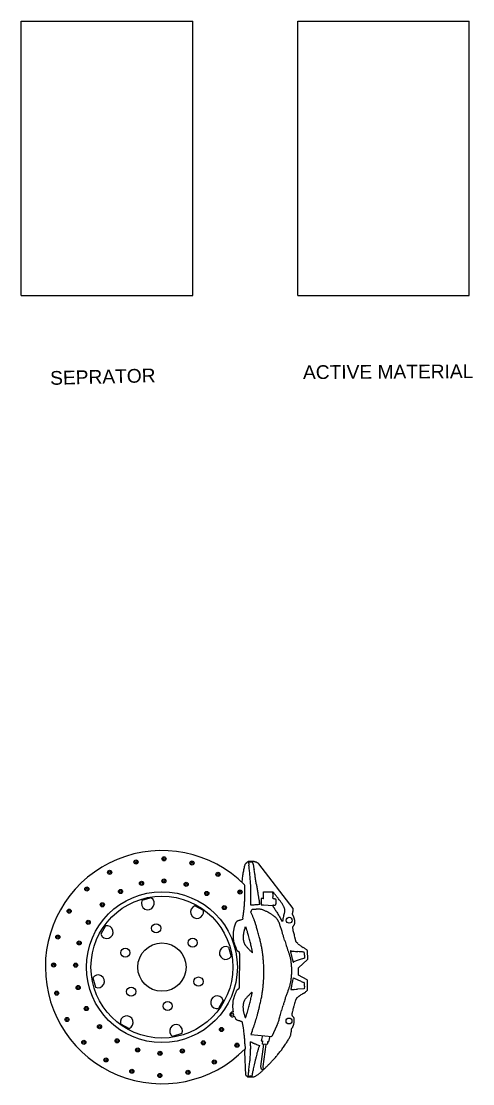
# Model space of a CAD drawing. Header units: metres. Extents: x 26.3 to 44.2, y 14.4 to 19.6.
# Drawn here: x 40.276 to 40.934, y 17.627 to 19.176 of the extents above; entities that cross this region are included whole.
import ezdxf

# ---------------------------------------------------------------- set-up
doc = ezdxf.new("R2010")
doc.units = ezdxf.units.M
doc.header["$MEASUREMENT"] = 0
doc.layers.add('break', color=1, linetype='Continuous')
doc.layers.add('projections', color=80, linetype='Continuous')
doc.layers.add('Dimensions', color=7, linetype='Continuous', plot=False)
doc.styles.add('Annotative', font='arial.ttf')

msp = doc.modelspace()

# ---------------------------------------------------------------- linework, layer by layer
at = {"linetype": 'ByBlock'}
for p, q in [((40.46578, 17.89763), (40.45218, 17.89362)), ((40.54174, 17.87908), (40.52929, 17.88587)), ((40.39896, 17.85703), (40.39218, 17.84457)), ((40.57833, 17.82586), (40.58234, 17.81226)), ((40.38042, 17.78107), (40.38443, 17.76747)), ((40.57058, 17.74876), (40.5638, 17.73631)), ((40.42102, 17.71425), (40.43347, 17.70746)), ((40.51058, 17.69971), (40.49698, 17.6957))]:
    msp.add_line(p, q, dxfattribs=at)
for centre, radius in [((40.44348, 17.95), 0.00302), ((40.44348, 17.95), 0.0015), ((40.48445, 17.95458), 0.00302), ((40.48445, 17.95458), 0.0015), ((40.52522, 17.94841), 0.00302), ((40.40508, 17.93496), 0.00302), ((40.40508, 17.93496), 0.0015), ((40.52522, 17.94841), 0.0015), ((40.45164, 17.91883), 0.00302), ((40.45164, 17.91883), 0.0015), ((40.48427, 17.92236), 0.00302), ((40.48427, 17.92236), 0.0015), ((40.5167, 17.91733), 0.00302), ((40.563, 17.93189), 0.00302), ((40.563, 17.93189), 0.0015), ((40.37189, 17.9105), 0.00302), ((40.37189, 17.9105), 0.0015), ((40.42103, 17.90697), 0.00302), ((40.42103, 17.90697), 0.0015), ((40.5167, 17.91733), 0.0015), ((40.54673, 17.90407), 0.00302), ((40.54673, 17.90407), 0.0015), ((40.59522, 17.90616), 0.00302), ((40.59522, 17.90616), 0.0015), ((40.48138, 17.79667), 0.10343), ((40.39454, 17.88759), 0.00302), ((40.39454, 17.88759), 0.0015), ((40.34615, 17.87829), 0.00302), ((40.34615, 17.87829), 0.0015), ((40.5723, 17.8835), 0.00302), ((40.5723, 17.8835), 0.0015), ((40.37397, 17.86202), 0.00302), ((40.37397, 17.86202), 0.0015), ((40.47291, 17.85332), 0.00667), ((40.32964, 17.84051), 0.00302), ((40.32964, 17.84051), 0.0015), ((40.36071, 17.83199), 0.00302), ((40.36071, 17.83199), 0.0015), ((40.48138, 17.79667), 0.03522), ((40.52621, 17.83233), 0.00667), ((40.42808, 17.81766), 0.00667), ((40.32346, 17.79974), 0.00302), ((40.32346, 17.79974), 0.0015), ((40.35568, 17.79956), 0.00302), ((40.35568, 17.79956), 0.0015), ((40.53468, 17.77567), 0.00667), ((40.35922, 17.76693), 0.00302), ((40.35922, 17.76693), 0.0015), ((40.43655, 17.761), 0.00667), ((40.32805, 17.75876), 0.00302), ((40.32805, 17.75876), 0.0015), ((40.37108, 17.73632), 0.00302), ((40.37108, 17.73632), 0.0015), ((40.48985, 17.74001), 0.00667), ((40.34308, 17.72037), 0.00302), ((40.34308, 17.72037), 0.0015), ((40.58375, 17.72781), 0.00181), ((40.39045, 17.70983), 0.00302), ((40.39045, 17.70983), 0.0015), ((40.56821, 17.70574), 0.00302), ((40.56821, 17.70574), 0.0015), ((40.36754, 17.68717), 0.00302), ((40.36754, 17.68717), 0.0015), ((40.41603, 17.68926), 0.00302), ((40.41603, 17.68926), 0.0015), ((40.54172, 17.68636), 0.00302), ((40.54172, 17.68636), 0.0015), ((40.44605, 17.676), 0.00302), ((40.44605, 17.676), 0.0015), ((40.47849, 17.67097), 0.00302), ((40.47849, 17.67097), 0.0015), ((40.51112, 17.6745), 0.00302), ((40.51112, 17.6745), 0.0015), ((40.59087, 17.68283), 0.00302), ((40.59087, 17.68283), 0.0015), ((40.39976, 17.66144), 0.00302), ((40.39976, 17.66144), 0.0015), ((40.55767, 17.65837), 0.00302), ((40.55767, 17.65837), 0.0015), ((40.43754, 17.64492), 0.00302), ((40.43754, 17.64492), 0.0015), ((40.4783, 17.63875), 0.00302), ((40.51928, 17.64333), 0.00302), ((40.51928, 17.64333), 0.0015), ((40.4783, 17.63875), 0.0015)]:
    msp.add_circle(centre, radius, dxfattribs=at)
for centre, start, end in [((40.46071, 17.88974), 155.56945, 57.28617), ((40.53258, 17.87709), 110.56945, 12.28617), ((40.40095, 17.84787), 200.56945, 102.28617), ((40.57445, 17.81733), 65.56945, 327.28617), ((40.3883, 17.776), 245.56945, 147.28617), ((40.5618, 17.74546), 20.56945, 282.28617), ((40.43018, 17.71624), 290.56945, 192.28617), ((40.50204, 17.70359), 335.56945, 237.28617)]:
    msp.add_arc(centre, 0.00937, start, end, dxfattribs=at)
msp.add_arc((40.58392, 17.72766), 0.0035, 66.50755, 327.0641)
at = {"layer": 'break', "linetype": 'ByBlock'}
for p, q in [((40.67277, 17.88214), (40.62274, 17.94751)), ((40.59894, 17.9303), (40.59764, 17.92065)), ((40.60224, 17.9157), (40.6019, 17.91651)), ((40.62957, 17.89665), (40.62957, 17.90667)), ((40.62957, 17.90667), (40.6365, 17.90667)), ((40.6365, 17.90667), (40.64297, 17.90665)), ((40.62957, 17.89665), (40.62597, 17.89674)), ((40.62597, 17.89674), (40.62597, 17.89393)), ((40.62597, 17.89393), (40.62597, 17.8877)), ((40.62597, 17.8877), (40.62919, 17.88752)), ((40.62919, 17.88752), (40.64305, 17.88673)), ((40.5946, 17.81655), (40.59417, 17.76635)), ((40.69328, 17.82094), (40.69334, 17.8078)), ((40.68048, 17.79563), (40.69334, 17.8078)), ((40.68048, 17.78508), (40.68048, 17.79563)), ((40.69319, 17.77836), (40.68048, 17.78508)), ((40.69319, 17.77836), (40.69319, 17.76242)), ((40.61285, 17.7034), (40.61185, 17.70092)), ((40.64892, 17.71179), (40.64174, 17.69564)), ((40.61052, 17.6819), (40.61052, 17.68769)), ((40.61252, 17.68691), (40.61052, 17.68769)), ((40.61185, 17.70092), (40.61088, 17.69852)), ((40.61088, 17.69852), (40.64174, 17.69564)), ((40.62783, 17.69691), (40.62599, 17.68937)), ((40.62599, 17.68937), (40.62798, 17.68911)), ((40.62798, 17.68911), (40.62729, 17.68446)), ((40.63547, 17.6881), (40.63504, 17.68561)), ((40.63547, 17.6881), (40.63722, 17.6878)), ((40.63722, 17.6878), (40.63898, 17.69589)), ((40.60206, 17.67342), (40.60257, 17.67749)), ((40.60346, 17.63937), (40.60206, 17.67342)), ((40.62947, 17.68424), (40.62527, 17.65178)), ((40.63472, 17.6837), (40.62729, 17.68446)), ((40.63259, 17.68391), (40.62846, 17.65207)), ((40.63504, 17.68561), (40.63472, 17.6837)), ((40.62527, 17.65178), (40.62625, 17.64854)), ((40.62625, 17.64854), (40.62915, 17.64687)), ((40.62846, 17.65207), (40.62846, 17.65049)), ((40.62846, 17.65049), (40.63101, 17.64868)), ((40.62915, 17.64687), (40.62915, 17.64687))]:
    msp.add_line(p, q, dxfattribs=at)
at = {"layer": 'break'}
for p, q in [((40.64296, 17.9041), (40.64297, 17.90665)), ((40.64297, 17.90665), (40.64414, 17.90528)), ((40.64345, 17.89631), (40.6432, 17.89893)), ((40.64552, 17.89605), (40.64345, 17.89631)), ((40.61103, 17.87696), (40.61192, 17.87913)), ((40.61288, 17.87274), (40.61103, 17.87696)), ((40.61192, 17.87913), (40.61282, 17.88129)), ((40.61282, 17.88129), (40.61861, 17.88129)), ((40.59872, 17.86619), (40.59577, 17.86529)), ((40.59916, 17.86796), (40.59872, 17.86619)), ((40.65734, 17.86326), (40.6549, 17.8669)), ((40.65738, 17.86533), (40.65734, 17.86326)), ((40.6027, 17.85441), (40.60332, 17.85591)), ((40.60332, 17.85591), (40.6039, 17.85455)), ((40.67714, 17.83314), (40.67522, 17.8406)), ((40.67946, 17.83092), (40.67714, 17.83314)), ((40.68905, 17.81413), (40.68914, 17.80974)), ((40.68914, 17.80974), (40.6815, 17.80718)), ((40.67226, 17.77734), (40.67294, 17.78131)), ((40.67294, 17.78131), (40.68041, 17.77784)), ((40.68875, 17.76512), (40.67902, 17.76453)), ((40.68905, 17.76886), (40.68875, 17.76512)), ((40.58686, 17.72576), (40.5886, 17.72174)), ((40.60234, 17.6847), (40.60257, 17.67741)), ((40.61942, 17.68393), (40.6236, 17.68224)), ((40.6236, 17.68224), (40.62263, 17.67965)), ((40.6042, 17.63854), (40.606, 17.63657)), ((40.606, 17.63657), (40.61062, 17.63659)), ((40.61246, 17.63775), (40.60962, 17.63763)), ((40.61277, 17.63952), (40.61246, 17.63775))]:
    msp.add_line(p, q, dxfattribs=at)
at = {"layer": 'break', "linetype": 'ByBlock'}
for centre, radius in [((40.48138, 17.79667), 0.10991), ((40.66688, 17.865), 0.0043), ((40.66662, 17.71812), 0.0043)]:
    msp.add_circle(centre, radius, dxfattribs=at)
for centre, radius, start, end in [((40.48138, 17.79667), 0.16997, 44.83852, 315.47966), ((40.62944, 17.89788), 0.00123, 275.9623, 301.42559)]:
    msp.add_arc(centre, radius, start, end, dxfattribs=at)
at = {"layer": 'break'}
for centre, radius, start, end in [((40.83162, 17.89189), 0.23583, 169.02242, 169.8477), ((40.81437, 17.89524), 0.21826, 168.14887, 169.02228), ((40.74157, 17.91051), 0.14388, 166.9553, 168.14888), ((40.77743, 17.90221), 0.18069, 166.1592, 166.95538), ((40.6054, 17.94459), 0.00351, 152.65582, 166.15945), ((40.60507, 17.94476), 0.00314, 141.81513, 152.65542), ((40.61017, 17.94075), 0.00963, 137.11585, 141.81528), ((40.61086, 17.94011), 0.01057, 132.51518, 137.11565), ((40.60901, 17.94213), 0.00783, 126.75653, 132.5156), ((40.5925, 17.96424), 0.01977, 306.75631, 308.95273), ((40.59265, 17.96405), 0.01953, 308.95289, 311.16948), ((40.59413, 17.96236), 0.01728, 311.16953, 313.35106), ((40.60418, 17.95171), 0.00264, 313.35091, 322.09298), ((40.60694, 17.94956), 0.00086, 107.94131, 142.09307), ((40.60841, 17.94503), 0.00563, 99.41124, 107.94116), ((40.60952, 17.93832), 0.01243, 93.67062, 99.41137), ((40.60765, 17.9495), 0.0000805, 94.52205, 180.00049), ((40.60867, 17.9495), 0.0011, 180.00048, 187.91217), ((41.47532, 18.06994), 0.87608, 187.91156, 187.98512), ((40.61196, 17.89503), 0.05472, 93.63198, 94.52166), ((40.90304, 17.98966), 0.2982, 187.98506, 188.23372), ((41.13675, 18.02348), 0.53434, 188.23379, 188.39444), ((40.54367, 17.93596), 0.06517, 6.57137, 8.39449), ((40.21185, 17.89773), 0.39918, 6.0941, 6.57149), ((40.61011, 17.92408), 0.02561, 91.36375, 93.6319), ((40.61278, 17.88742), 0.06344, 91.95504, 93.67068), ((40.16352, 17.89257), 0.44778, 5.60939, 6.09411), ((40.17715, 17.89391), 0.43409, 5.11314, 5.60933), ((40.61071, 17.89915), 0.05055, 90.00002, 91.36364), ((40.61232, 17.90095), 0.04989, 89.5616, 91.9551), ((40.61071, 17.86385), 0.08585, 88.71613, 90), ((40.61256, 17.94639), 0.00329, 75.08287, 88.71645), ((40.61257, 17.93406), 0.01678, 84.16797, 89.56149), ((40.61321, 17.94885), 0.000745, 37.87722, 75.08207), ((40.61286, 17.94857), 0.00119, 11.67307, 37.8779), ((40.59721, 17.94534), 0.01717, 10.23717, 11.67299), ((40.56738, 17.93995), 0.04748, 9.56487, 10.23706), ((40.56463, 17.93949), 0.05028, 8.89881, 9.56458), ((40.61294, 17.93768), 0.01315, 77.92946, 84.16812), ((40.58263, 17.94231), 0.03205, 7.96629, 8.89906), ((40.64567, 17.95113), 0.0316, 187.96656, 189.38725), ((41.80721, 18.14315), 1.20891, 189.38688, 189.48955), ((41.62932, 18.11341), 1.02855, 189.48948, 189.63341), ((42.08729, 18.19114), 1.49307, 189.63332, 189.74218), ((40.61146, 17.93073), 0.02025, 73.41576, 77.9294), ((40.20963, 17.86877), 0.41207, 9.22449, 9.74222), ((40.61217, 17.93311), 0.01776, 69.4158, 73.41579), ((40.60866, 17.92378), 0.02774, 66.55112, 69.41576), ((40.60928, 17.92521), 0.02618, 63.65327, 66.55137), ((40.61655, 17.93989), 0.0098, 57.61791, 63.6532), ((40.61483, 17.93717), 0.01302, 52.5726, 57.61794), ((40.78478, 17.90028), 0.18825, 169.84782, 170.82505), ((39.73985, 17.85478), 0.87314, 4.85772, 5.11326), ((39.4382, 17.82914), 1.17587, 4.65327, 4.8577), ((39.53656, 17.83715), 1.07719, 4.44677, 4.65327), ((40.3032, 17.89677), 0.30823, 3.92261, 4.44675), ((38.62674, 17.6117), 2.0157, 9.06494, 9.22445), ((38.39384, 17.57454), 2.25154, 8.9052, 9.06494), ((38.65375, 17.61527), 1.98846, 8.72995, 8.90527), ((40.42495, 17.90602), 0.17756, 2.39864, 3.12538), ((40.49617, 17.90901), 0.10628, 0.96228, 2.39878), ((40.42436, 17.9078), 0.17809, 359.98653, 0.96239), ((40.3916, 17.90781), 0.21086, 359.04755, 359.98651), ((40.52204, 17.91178), 0.08888, 2.08381, 3.9225), ((40.27542, 17.9028), 0.33566, 1.39944, 2.08378), ((40.24155, 17.90198), 0.36954, 0.72159, 1.39951), ((40.32374, 17.90301), 0.28734, 359.90301, 0.72165), ((43.71816, 18.39294), 3.13531, 188.7299, 188.83762), ((43.34114, 18.33431), 2.75376, 188.83757, 188.95629), ((43.12348, 18.30001), 2.53341, 188.95629, 189.06653), ((40.58607, 17.85582), 0.07628, 39.6381, 40.41984), ((40.02439, 17.39052), 0.80565, 39.49939, 39.63805), ((40.08175, 17.92611), 0.52133, 355.76756, 356.10377), ((40.23373, 17.91575), 0.369, 356.10383, 356.5395), ((40.46235, 17.90193), 0.13996, 356.53931, 357.78582), ((40.25575, 17.90992), 0.34672, 357.78581, 358.41881), ((40.24219, 17.91029), 0.36028, 358.4189, 359.04755), ((40.69619, 17.87979), 0.08607, 173.79928, 174.40134), ((40.77467, 17.87126), 0.16501, 173.4297, 173.7996), ((40.58945, 17.89259), 0.02144, 353.42946, 357.76096), ((40.35153, 17.9019), 0.25954, 357.76102, 358.45842), ((40.33404, 17.90237), 0.27704, 358.45843, 359.22825), ((40.28079, 17.90308), 0.33029, 359.2283, 359.90301), ((40.86711, 17.93995), 0.2485, 189.06661, 189.6728), ((40.75252, 17.92042), 0.13225, 189.6729, 190.51469), ((40.78236, 17.92596), 0.16261, 190.51464, 191.23565), ((40.76676, 17.92286), 0.14669, 191.23564, 191.96192), ((40.65819, 17.89986), 0.03572, 191.96202, 194.03675), ((40.59958, 17.88521), 0.02469, 11.73218, 14.03676), ((40.60976, 17.88732), 0.0143, 8.2619, 11.73193), ((40.6062, 17.8868), 0.0179, 5.99279, 8.26209), ((40.68029, 17.90398), 0.03733, 179.82574, 181.61791), ((40.72109, 17.90513), 0.07814, 181.61771, 182.64903), ((40.72155, 17.90516), 0.0786, 182.64929, 183.67946), ((40.68275, 17.90266), 0.03972, 183.67916, 185.39594), ((40.64348, 17.87974), 0.01644, 79.18683, 82.87819), ((39.97194, 17.34729), 0.87363, 39.34951, 39.4994), ((40.64604, 17.89315), 0.00278, 65.4496, 79.18686), ((40.64671, 17.89462), 0.00117, 42.1223, 65.44994), ((40.64212, 17.89014), 0.00558, 344.21211, 354.15402), ((39.87075, 17.26432), 1.00448, 39.21442, 39.3494), ((40.64688, 17.89478), 0.000939, 14.65476, 42.12165), ((40.60625, 17.89381), 0.04163, 354.15407, 356.41282), ((40.6457, 17.89447), 0.00217, 2.04562, 14.65514), ((40.60773, 17.89372), 0.04016, 356.41287, 358.15165), ((40.61759, 17.89346), 0.03029, 0.2102, 2.04523), ((40.61582, 17.89346), 0.03206, 358.15165, 0.21034), ((40.5651, 17.83091), 0.1083, 37.84979, 39.21433), ((40.50798, 17.78653), 0.18063, 36.9196, 37.84985), ((40.51411, 17.79113), 0.17296, 35.98225, 36.91961), ((40.5991, 17.85284), 0.06794, 34.09858, 35.98219), ((40.60269, 17.85527), 0.0636, 32.27748, 34.09876), ((40.58764, 17.84577), 0.0814, 30.76364, 32.27737), ((40.48054, 17.89139), 0.12094, 350.8978, 351.75035), ((40.47551, 17.89212), 0.12602, 351.7504, 352.65085), ((40.34628, 17.90879), 0.25632, 352.65073, 353.18014), ((40.34637, 17.90878), 0.25623, 353.18018, 353.70959), ((40.47636, 17.89445), 0.12546, 353.7095, 354.6127), ((40.45297, 17.89665), 0.14895, 354.61256, 355.42753), ((40.12127, 17.92318), 0.48171, 355.42766, 355.76754), ((41.13397, 17.83687), 0.52594, 174.40159, 174.48891), ((40.61052, 17.88738), 0.0000619, 174.48514, 220.21895), ((40.61051, 17.88737), 0.0000529, 220.22146, 273.72807), ((40.20355, 24.13084), 6.25677, 273.729365, 273.747012), ((40.58423, 18.31821), 0.43169, 273.7469, 274.03131), ((40.55518, 18.73031), 0.84481, 274.03148, 274.2036), ((40.60137, 18.10201), 0.21481, 274.20338, 274.88406), ((40.61861, 17.74244), 0.13886, 88.70952, 90.00003), ((40.60971, 18.00436), 0.11681, 274.88409, 275.95804), ((40.62111, 17.85335), 0.02792, 84.47109, 88.70958), ((40.58505, 18.24067), 0.3544, 275.95809, 276.26497), ((40.62368, 17.88873), 0.000351, 276.26448, 314.99965), ((40.62225, 17.86521), 0.016, 78.53328, 84.471), ((40.62377, 17.88865), 0.00023, 315.00035, 5.99317), ((40.62189, 17.8634), 0.01785, 73.06377, 78.53333), ((40.62132, 17.86153), 0.01981, 68.99186, 73.06379), ((40.6013, 17.80941), 0.07564, 67.48841, 68.9916), ((40.59828, 17.80211), 0.08354, 66.00083, 67.48844), ((40.6055, 17.81833), 0.06578, 64.22113, 66.0007), ((40.60605, 17.81948), 0.06451, 62.36051, 64.2212), ((40.59042, 17.78963), 0.0982, 61.00245, 62.36057), ((40.59335, 17.79492), 0.09215, 59.62985, 61.00241), ((40.62366, 17.84664), 0.0322, 56.62264, 59.62981), ((40.61972, 17.84066), 0.03937, 54.36518, 56.62256), ((40.64266, 17.88656), 0.0000982, 102.73397, 180.00133), ((40.64286, 17.88656), 0.000303, 180.00071, 211.50684), ((40.67138, 17.90404), 0.03376, 211.50602, 212.60357), ((40.6439, 17.88103), 0.00576, 98.54082, 102.73257), ((40.66177, 17.89789), 0.02235, 212.60336, 214.58002), ((40.64395, 17.88073), 0.00607, 93.41985, 98.54056), ((40.67403, 17.90634), 0.03724, 214.58007, 215.92856), ((40.64429, 17.87504), 0.01177, 90.29967, 93.42004), ((40.62522, 17.87097), 0.02304, 32.7277, 35.92872), ((40.6442, 17.8924), 0.0056, 270.29988, 277.77158), ((40.44952, 17.75806), 0.23189, 32.14017, 32.72757), ((40.64419, 17.89243), 0.00562, 277.77158, 285.21512), ((40.64441, 17.89164), 0.00481, 285.21452, 293.15185), ((40.43193, 17.747), 0.25267, 31.50922, 32.14016), ((40.64551, 17.88908), 0.00202, 293.15253, 308.34205), ((40.6455, 17.88909), 0.00203, 308.34168, 327.21613), ((40.64524, 17.88925), 0.00234, 327.2162, 344.21237), ((40.4024, 17.7289), 0.28731, 30.93629, 31.50924), ((40.89731, 18.02553), 0.28969, 210.93619, 211.53527), ((40.97833, 18.07524), 0.38474, 211.53523, 212.0195), ((40.59417, 17.84965), 0.0738, 29.23364, 30.76364), ((40.64146, 17.87612), 0.01961, 25.13288, 29.23344), ((40.54992, 17.90846), 0.11496, 341.71785, 343.14266), ((40.64463, 17.87761), 0.01611, 20.44678, 25.13315), ((40.64445, 17.87754), 0.0163, 15.80163, 20.44653), ((40.64111, 17.88083), 0.01968, 343.14265, 348.40079), ((40.64585, 17.87793), 0.01484, 10.95577, 15.80181), ((40.65045, 17.87891), 0.01015, 348.4009, 356.2675), ((40.65119, 17.87897), 0.00941, 4.13728, 10.95598), ((40.65045, 17.87891), 0.01014, 356.26747, 4.13728), ((40.67258, 17.87429), 0.00132, 165.10645, 180.63501), ((40.67221, 17.87428), 0.000952, 180.63575, 202.46859), ((40.68224, 17.87172), 0.01131, 161.91093, 165.10691), ((40.68033, 17.87764), 0.00973, 202.46825, 206.42929), ((40.68367, 17.87125), 0.01282, 158.60274, 161.91077), ((40.68527, 17.87062), 0.01454, 155.59329, 158.60298), ((40.66554, 17.87958), 0.00713, 335.59335, 343.42355), ((40.6631, 17.8803), 0.00967, 343.42346, 349.65158), ((40.66137, 17.88062), 0.01144, 349.65171, 355.37002), ((40.65899, 17.88098), 0.01383, 359.80923, 4.78791), ((40.65678, 17.88099), 0.01604, 355.3699, 359.80908), ((40.63333, 17.8422), 0.04839, 159.79174, 161.63387), ((40.62927, 17.8437), 0.04406, 157.92743, 159.79202), ((40.5999, 17.8556), 0.01236, 153.12678, 157.92723), ((40.59766, 17.85674), 0.00986, 146.95742, 153.12691), ((40.59317, 17.85966), 0.0045, 135.87856, 146.95712), ((40.59264, 17.86018), 0.00376, 123.57282, 135.87889), ((40.59333, 17.85913), 0.00501, 113.65218, 123.57281), ((40.59728, 17.85011), 0.01486, 110.42124, 113.65205), ((40.61479, 17.80308), 0.06505, 109.34175, 110.4212), ((40.61725, 17.79608), 0.07247, 108.26818, 109.34167), ((40.61366, 17.80695), 0.06101, 107.04717, 108.26847), ((40.58221, 17.87218), 0.01747, 346.01594, 349.23117), ((40.49145, 17.88944), 0.10986, 349.2312, 350.0574), ((40.47823, 17.89176), 0.12328, 350.05737, 350.89778), ((40.48161, 17.81515), 0.14334, 22.88567, 23.68895), ((40.41366, 17.78646), 0.2171, 22.29702, 22.88556), ((40.42621, 17.79161), 0.20354, 21.70273, 22.29723), ((40.55026, 17.84098), 0.07003, 20.38492, 21.70248), ((40.38002, 17.77772), 0.25164, 20.06484, 20.38501), ((40.34882, 17.76632), 0.28486, 19.7731, 20.06485), ((40.37726, 17.77655), 0.25463, 19.48155, 19.7733), ((40.56822, 17.8441), 0.05208, 18.53513, 19.48143), ((40.58598, 17.85005), 0.03335, 16.7528, 18.53513), ((39.91548, 17.64822), 0.73357, 16.56401, 16.75286), ((40.60592, 17.82141), 0.06305, 52.7788, 54.36518), ((40.60787, 17.82398), 0.05982, 51.17714, 52.77865), ((40.63128, 17.85307), 0.02248, 47.85206, 51.17728), ((40.63562, 17.85786), 0.01602, 43.37114, 47.85179), ((40.62352, 17.84643), 0.03267, 40.74193, 43.37124), ((40.62344, 17.84636), 0.03278, 38.11465, 40.74212), ((40.6362, 17.85637), 0.01655, 33.7341, 38.11463), ((40.63557, 17.85595), 0.01732, 29.52347, 33.73401), ((40.61969, 17.84696), 0.03556, 27.06532, 29.52345), ((40.61956, 17.84689), 0.03571, 24.60961, 27.06544), ((40.63558, 17.85423), 0.01809, 20.52409, 24.60954), ((40.95003, 18.05754), 0.35136, 212.01947, 212.50878), ((40.60725, 17.84363), 0.04833, 18.72054, 20.52417), ((40.37896, 17.76626), 0.28937, 18.2403, 18.72043), ((40.73661, 17.92153), 0.09829, 212.50866, 213.77145), ((40.66471, 17.86516), 0.00733, 169.47052, 178.65859), ((40.69024, 17.86041), 0.0333, 166.48381, 169.47059), ((40.70014, 17.85803), 0.04348, 163.74528, 166.48389), ((40.72076, 17.85202), 0.06495, 161.71793, 163.74523), ((40.68154, 17.87824), 0.01108, 206.4293, 210.5695), ((40.6837, 17.87952), 0.0136, 210.56956, 214.12093), ((40.66399, 17.86616), 0.01022, 28.83776, 34.12133), ((40.656, 17.86176), 0.01933, 25.55883, 28.83753), ((40.65621, 17.86186), 0.0191, 22.27152, 25.55892), ((40.66466, 17.86431), 0.01119, 324.99929, 330.34952), ((40.66548, 17.86566), 0.00908, 16.53975, 22.27157), ((40.65998, 17.86403), 0.01483, 12.95135, 16.53983), ((40.6659, 17.86361), 0.00976, 330.34936, 335.90962), ((40.63965, 17.85935), 0.03569, 11.08963, 12.95124), ((40.6384, 17.85911), 0.03696, 9.24052, 11.08953), ((40.67209, 17.86084), 0.00298, 335.9095, 349.37454), ((40.65377, 17.86161), 0.02138, 6.45493, 9.24051), ((40.65888, 17.86218), 0.01624, 2.94029, 6.45477), ((40.66988, 17.86125), 0.00523, 349.37475, 357.06027), ((40.65431, 17.86195), 0.02082, 0.02255, 2.94012), ((40.65631, 17.86195), 0.01882, 357.06056, 0.02305), ((40.65416, 17.84286), 0.06895, 178.11467, 180.11539), ((40.65153, 17.84285), 0.06632, 180.11535, 182.17519), ((40.64608, 17.84313), 0.06087, 176.0143, 178.11471), ((40.61338, 17.8454), 0.02809, 172.26942, 176.01417), ((40.62286, 17.84412), 0.03766, 169.77496, 172.26952), ((40.65594, 17.83815), 0.07127, 168.22737, 169.77479), ((40.6549, 17.83837), 0.07021, 166.67546, 168.22747), ((40.61791, 17.84713), 0.03219, 163.89551, 166.6756), ((40.62234, 17.84585), 0.03681, 161.63394, 163.89545), ((40.64612, 17.8395), 0.04635, 175.77987, 177.98637), ((40.6262, 17.84097), 0.02637, 172.41406, 175.77983), ((40.6362, 17.83964), 0.03646, 170.02209, 172.41422), ((40.65597, 17.83616), 0.05653, 168.29999, 170.02204), ((40.65277, 17.83682), 0.05326, 166.55991, 168.30007), ((40.61965, 17.84473), 0.01921, 162.83589, 166.56002), ((40.65405, 17.83411), 0.05521, 161.67071, 162.83564), ((40.67118, 17.82844), 0.07326, 160.72853, 161.67092), ((40.66516, 17.83054), 0.06688, 159.77604, 160.72852), ((40.62001, 17.84717), 0.01877, 157.32337, 159.776), ((40.5933, 17.85007), 0.01151, 18.42576, 22.9071), ((40.41606, 17.79102), 0.19832, 17.86293, 18.4258), ((40.41394, 17.79033), 0.20055, 17.20184, 17.86303), ((40.35927, 17.77341), 0.25778, 16.654, 17.20175), ((40.44072, 17.79778), 0.17276, 15.68592, 16.65398), ((40.16081, 17.71917), 0.46351, 15.22251, 15.68592), ((39.94006, 17.65553), 0.70792, 16.33089, 16.56397), ((39.7094, 17.58795), 0.94828, 16.14364, 16.33088), ((40.198, 17.72938), 0.43962, 15.69586, 16.14369), ((39.91742, 17.65053), 0.73107, 15.38982, 15.69578), ((39.94781, 17.6589), 0.69955, 15.08156, 15.38981), ((40.34554, 17.75525), 0.32456, 17.75369, 18.24048), ((40.3574, 17.75904), 0.31212, 17.25244, 17.75366), ((40.03699, 17.65954), 0.64762, 16.9682, 17.25239), ((38.65702, 17.23848), 2.09039, 16.84947, 16.96819), ((38.49109, 17.18823), 2.26377, 16.73214, 16.84949), ((40.67244, 17.85463), 0.000787, 152.32821, 179.99974), ((40.67371, 17.85463), 0.00206, 179.99996, 191.54559), ((40.71309, 17.86267), 0.04225, 191.54551, 192.83007), ((40.67996, 17.85068), 0.00929, 147.79091, 152.3286), ((40.71255, 17.86255), 0.0417, 192.83032, 194.38392), ((40.68111, 17.84996), 0.01065, 143.02125, 147.79055), ((40.72629, 17.86607), 0.05589, 194.38374, 195.63117), ((40.54059, 17.81412), 0.13694, 14.93544, 15.63124), ((40.68374, 17.84798), 0.01394, 139.12422, 143.02156), ((39.75872, 17.60556), 0.94615, 14.76822, 14.93529), ((40.66574, 17.86356), 0.00988, 319.12388, 324.99908), ((39.65139, 17.57726), 1.05715, 14.59669, 14.76835), ((39.63863, 17.57394), 1.07033, 14.42665, 14.5967), ((40.67897, 17.8439), 0.09378, 182.17538, 183.86764), ((40.61232, 17.83939), 0.02698, 183.86761, 188.14619), ((40.60375, 17.83816), 0.01832, 188.14604, 193.52558), ((40.60708, 17.83896), 0.02175, 193.52565, 198.25646), ((40.62741, 17.84567), 0.04315, 198.25646, 200.28399), ((40.72548, 17.88192), 0.14771, 200.284, 201.09507), ((40.73789, 17.88671), 0.16102, 201.09509, 201.89746), ((40.64471, 17.83955), 0.04493, 177.98636, 180.20685), ((40.61895, 17.83945), 0.01917, 180.20681, 184.40314), ((40.61917, 17.83947), 0.01939, 184.40299, 188.37525), ((40.63353, 17.84158), 0.0339, 188.37541, 190.98982), ((40.63249, 17.84138), 0.03284, 190.98968, 193.6215), ((40.61423, 17.83696), 0.01406, 193.62142, 198.58338), ((40.61207, 17.83623), 0.01177, 198.58339, 204.24055), ((40.61976, 17.8397), 0.02022, 204.24067, 208.01452), ((40.61917, 17.83938), 0.01954, 208.0143, 211.81816), ((40.60977, 17.83355), 0.00848, 211.81824, 218.9195), ((40.62093, 17.84256), 0.02282, 218.91959, 222.07707), ((40.73572, 17.9462), 0.17748, 222.07686, 222.77334), ((40.13713, 17.71273), 0.48804, 14.76299, 15.2225), ((40.3152, 17.75965), 0.3039, 14.10779, 14.76302), ((40.20232, 17.73128), 0.42029, 13.65373, 14.10774), ((40.12926, 17.71353), 0.49547, 13.25253, 13.65382), ((40.1787, 17.72518), 0.44467, 12.84962, 13.25253), ((40.36008, 17.77), 0.27257, 14.45829, 15.08144), ((40.51133, 17.80899), 0.11638, 13.0316, 14.45825), ((40.37465, 17.77736), 0.25667, 12.24187, 13.03163), ((40.37056, 17.77647), 0.26085, 11.45436, 12.24183), ((40.49075, 17.80082), 0.13822, 10.18774, 11.45442), ((39.12617, 17.37915), 1.60061, 16.57992, 16.7321), ((40.94287, 17.92004), 0.2949, 196.57996, 197.36354), ((40.92772, 17.9153), 0.27903, 197.36356, 198.18037), ((40.90088, 17.90649), 0.25078, 198.18045, 198.96609), ((40.68982, 17.84181), 0.01503, 226.42994, 232.70043), ((40.72255, 17.88478), 0.06904, 232.70037, 234.72332), ((40.7274, 17.89164), 0.07745, 234.72334, 236.73414), ((40.6983, 17.87079), 0.11835, 201.89754, 202.90823), ((40.67114, 17.85932), 0.08886, 202.90804, 204.53109), ((40.6035, 17.82845), 0.01451, 204.53099, 210.72888), ((40.59628, 17.82415), 0.00611, 210.72895, 220.89754), ((40.59351, 17.82175), 0.00244, 220.89752, 241.06112), ((40.57909, 17.79567), 0.02736, 59.90742, 61.06135), ((40.5768, 17.79172), 0.03193, 58.87946, 59.90711), ((40.57852, 17.79457), 0.0286, 57.84781, 58.87982), ((40.59039, 17.81345), 0.0063, 54.67404, 57.84711), ((40.5936, 17.81799), 0.00074, 11.24179, 54.67456), ((40.56334, 17.81197), 0.03159, 8.32954, 11.24161), ((40.75042, 17.9598), 0.1975, 222.77353, 223.49729), ((40.75822, 17.9672), 0.20826, 223.4973, 224.19287), ((40.73009, 17.93985), 0.16903, 224.19292, 224.99483), ((40.67089, 17.88067), 0.08532, 224.9947, 226.33219), ((40.82972, 18.04705), 0.31534, 226.33231, 226.64537), ((40.51549, 17.802), 0.09924, 11.62291, 12.84949), ((40.52238, 17.80342), 0.0922, 10.62898, 11.62317), ((40.56428, 17.81128), 0.04957, 9.04678, 10.6288), ((40.48517, 17.79869), 0.12968, 8.52818, 9.04705), ((40.6133, 17.81783), 0.0000925, 226.64513, 314.9997), ((40.61324, 17.81789), 0.000173, 314.99987, 8.52795), ((40.34302, 17.77428), 0.28832, 9.6221, 10.18772), ((40.3051, 17.76785), 0.32677, 9.10714, 9.62212), ((40.33926, 17.77332), 0.29219, 8.59212, 9.10709), ((40.56881, 17.80801), 0.06002, 6.92703, 8.59225), ((40.53509, 17.80391), 0.094, 5.85971, 6.92701), ((40.16179, 17.7656), 0.46926, 5.53565, 5.85972), ((40.69409, 17.83542), 0.03211, 198.9661, 202.53878), ((40.60703, 17.79929), 0.06215, 20.97939, 22.53896), ((40.52325, 17.76716), 0.15187, 20.17922, 20.9793), ((40.51801, 17.76524), 0.15746, 19.38445, 20.17926), ((40.58049, 17.78722), 0.09123, 18.18825, 19.38435), ((40.61916, 17.79993), 0.05051, 15.99357, 18.18816), ((40.57413, 17.78702), 0.09736, 14.65064, 15.99364), ((40.5752, 17.7873), 0.09626, 13.30454, 14.65052), ((40.6692, 17.82008), 0.000285, 145.82917, 190.82005), ((40.67493, 17.82117), 0.00612, 190.82077, 195.67346), ((40.66912, 17.82014), 0.000178, 82.98138, 145.83016), ((40.6383, 17.81089), 0.03193, 14.58313, 15.67335), ((40.66883, 17.81781), 0.00252, 73.90156, 82.98094), ((39.94433, 17.63035), 0.74901, 14.47255, 14.58302), ((40.67036, 17.82311), 0.00299, 253.90188, 264.728), ((39.97876, 17.63923), 0.71345, 14.33453, 14.47272), ((39.73506, 17.57696), 0.96497, 14.22428, 14.33452), ((40.72776, 18.44513), 0.62766, 264.72786, 264.974), ((40.57799, 17.79063), 0.09538, 13.01599, 14.22424), ((40.54074, 17.78202), 0.13362, 12.07741, 13.01591), ((40.70161, 18.14784), 0.32922, 264.97411, 265.52415), ((40.71927, 18.37347), 0.55554, 265.52416, 265.89589), ((40.60379, 16.76401), 1.05806, 85.70303, 85.89577), ((40.64208, 17.27362), 0.54701, 85.38723, 85.70304), ((40.72193, 17.88329), 0.06746, 236.73392, 238.96403), ((40.2622, 12.56539), 5.27054, 85.35787, 85.38721), ((40.63983, 17.74686), 0.09177, 57.42657, 58.96414), ((40.68874, 17.81847), 0.000172, 49.16021, 85.35727), ((40.68877, 17.8185), 0.000128, 2.67192, 49.15998), ((40.22992, 17.79708), 0.45948, 2.51545, 2.6729), ((40.58826, 17.81282), 0.10079, 1.69887, 2.51544), ((40.49784, 17.81014), 0.19126, 1.19315, 1.69872), ((40.65634, 17.7727), 0.0611, 55.34096, 57.42647), ((40.65073, 17.76457), 0.07098, 53.84601, 55.34095), ((40.69157, 17.82047), 0.00175, 32.28916, 53.84603), ((40.69069, 17.81992), 0.00279, 21.53572, 32.28935), ((40.10614, 17.76021), 0.52516, 5.2111, 5.53563), ((40.16279, 17.76537), 0.46828, 4.85749, 5.21112), ((40.52241, 17.79593), 0.10737, 3.13894, 4.85732), ((40.37212, 17.78769), 0.25788, 2.24611, 3.139), ((40.36352, 17.78736), 0.26648, 1.35855, 2.24617), ((40.6252, 17.79912), 0.04487, 10.92279, 13.30461), ((40.62985, 17.80002), 0.04014, 8.09398, 10.92265), ((40.54195, 17.78752), 0.12892, 6.90824, 8.09402), ((40.53137, 17.78624), 0.13958, 5.73595, 6.90821), ((40.57186, 17.79031), 0.09889, 4.21819, 5.73604), ((40.56506, 17.7898), 0.10571, 2.47633, 4.21809), ((40.55087, 17.78419), 0.12325, 11.1285, 12.07755), ((40.6347, 17.80068), 0.03782, 8.84036, 11.12845), ((40.77733, 17.82286), 0.10653, 188.84038, 189.85543), ((40.6749, 17.80507), 0.00256, 189.85556, 204.73564), ((40.6728, 17.8041), 0.000246, 204.73565, 278.22632), ((40.67273, 17.80455), 0.000703, 278.22572, 312.14434), ((40.67436, 17.80275), 0.00172, 111.5711, 132.14466), ((40.73925, 17.63861), 0.17823, 110.81706, 111.57107), ((40.71773, 17.69521), 0.11767, 109.46134, 110.81717), ((40.74232, 17.62563), 0.19147, 108.51967, 109.46115), ((40.36, 17.79075), 0.26997, 357.57305, 358.32042), ((40.33714, 17.79142), 0.29285, 358.32039, 359.0595), ((40.47767, 17.79006), 0.1523, 0.00912, 1.35853), ((40.42037, 17.79005), 0.2096, 359.05942, 0.00915), ((40.53724, 17.79536), 0.13362, 353.48921, 354.62343), ((40.55164, 17.794), 0.11915, 354.62341, 355.85939), ((40.56164, 17.79328), 0.10913, 355.85936, 357.56261), ((40.60414, 17.79149), 0.06659, 0.01387, 2.47635), ((40.60361, 17.79149), 0.06712, 357.56265, 0.0139), ((40.58612, 17.77643), 0.01343, 297.94596, 303.13149), ((40.59265, 17.76643), 0.00148, 303.13147, 329.33539), ((40.59229, 17.76665), 0.00191, 329.3355, 351.20514), ((40.47129, 17.78358), 0.15826, 352.70226, 353.5908), ((40.41343, 17.79008), 0.21649, 353.59068, 354.25394), ((40.20696, 17.81085), 0.42401, 354.25382, 354.65489), ((40.2106, 17.81051), 0.42035, 354.65496, 355.05671), ((40.43229, 17.79134), 0.19784, 355.05667, 355.76256), ((40.5475, 17.7828), 0.08231, 355.76244, 357.57295), ((40.59885, 17.79045), 0.07211, 338.28904, 340.0638), ((40.60037, 17.7899), 0.07049, 340.06382, 341.84637), ((40.63773, 17.77765), 0.03118, 341.84641, 345.12626), ((40.5639, 17.79726), 0.10757, 345.12614, 346.03095), ((40.50076, 17.81296), 0.17263, 346.03116, 346.66599), ((40.50932, 17.81093), 0.16384, 346.66587, 347.30644), ((40.60957, 17.78835), 0.06107, 347.30639, 348.64435), ((41.1452, 17.65076), 0.48927, 166.41255, 166.56862), ((40.64581, 17.78107), 0.02411, 348.64441, 352.35479), ((40.85169, 17.7217), 0.1873, 165.94103, 166.41246), ((40.55156, 17.79373), 0.11921, 352.35476, 353.48921), ((40.99174, 17.68663), 0.33168, 165.63369, 165.94102), ((40.58203, 17.79157), 0.09125, 345.63362, 346.92116), ((40.51199, 17.80784), 0.16316, 346.92136, 347.75467), ((40.51643, 17.80688), 0.15862, 347.7548, 348.59246), ((40.60556, 17.78889), 0.06769, 348.59242, 350.17536), ((40.81501, 18.06729), 0.31922, 245.06147, 245.63443), ((40.75784, 17.94106), 0.18065, 245.63453, 246.51207), ((40.85891, 18.17363), 0.43423, 246.51211, 246.82632), ((40.68841, 17.77532), 0.00096, 246.82605, 269.9999), ((40.68841, 17.77397), 0.000388, 56.22672, 89.99982), ((40.68807, 17.77346), 0.001, 39.61234, 56.22736), ((40.68778, 17.77323), 0.00137, 25.38777, 39.61138), ((40.68749, 17.77309), 0.0017, 13.27753, 25.38843), ((40.63425, 17.77325), 0.05498, 355.41479, 356.97619), ((40.68674, 17.77291), 0.00246, 0.51101, 13.27773), ((40.64683, 17.77259), 0.04238, 356.97601, 358.87384), ((40.64797, 17.77257), 0.04124, 358.87398, 0.51078), ((40.59504, 17.74695), 0.01007, 164.59212, 171.39068), ((40.61015, 17.74278), 0.02575, 161.9836, 164.59228), ((40.70076, 17.71332), 0.12102, 161.15593, 161.98351), ((40.71423, 17.70872), 0.13526, 160.33018, 161.15593), ((40.69758, 17.71467), 0.11758, 159.41294, 160.33012), ((40.73126, 17.70202), 0.15355, 158.72059, 159.41295), ((40.73547, 17.70038), 0.15807, 158.04308, 158.72054), ((40.71952, 17.70681), 0.14088, 157.37616, 158.04331), ((40.61066, 17.75218), 0.02294, 154.8239, 157.3762), ((40.59641, 17.75887), 0.0072, 147.04759, 154.82376), ((40.59427, 17.76026), 0.00465, 136.25739, 147.04783), ((40.59431, 17.76023), 0.00469, 125.52531, 136.25744), ((40.59592, 17.75797), 0.00747, 117.94573, 125.52503), ((40.62673, 17.73198), 0.02984, 141.77871, 144.8285), ((40.62057, 17.73683), 0.022, 137.94618, 141.77868), ((40.68633, 17.67751), 0.11056, 137.09826, 137.94624), ((40.83071, 17.54333), 0.30766, 136.70311, 137.09822), ((40.844, 17.53082), 0.32592, 136.31168, 136.70313), ((40.75908, 17.61193), 0.20848, 135.76466, 136.31172), ((40.6485, 17.7196), 0.05415, 133.83556, 135.76455), ((39.85908, 17.93524), 0.77428, 346.11603, 346.36951), ((40.62351, 17.74562), 0.01807, 129.46284, 133.83558), ((40.43956, 17.79448), 0.17697, 346.36945, 347.12781), ((40.61992, 17.74998), 0.01242, 125.0176, 129.46296), ((40.52065, 17.77595), 0.0938, 347.12785, 348.22494), ((40.55496, 17.76879), 0.05874, 348.22504, 349.78278), ((40.53191, 17.77295), 0.08217, 349.78259, 350.71697), ((40.61287, 17.76005), 0.000127, 12.00916, 125.01816), ((40.61198, 17.75986), 0.00104, 350.71715, 12.00868), ((40.19244, 17.83848), 0.44255, 348.04872, 348.51671), ((40.23409, 17.83002), 0.40004, 348.51671, 348.9886), ((40.52847, 17.77274), 0.10014, 348.98859, 350.30959), ((40.5253, 17.77328), 0.10335, 350.30956, 351.50245), ((40.37219, 17.79616), 0.25817, 351.50237, 352.10443), ((40.36176, 17.7976), 0.26869, 352.10451, 352.70221), ((41.00835, 17.64245), 0.36395, 162.73091, 163.26422), ((40.78235, 17.71271), 0.12728, 161.56321, 162.73089), ((40.74369, 17.7256), 0.08653, 159.98359, 161.56333), ((40.7946, 17.70705), 0.14071, 158.88605, 159.9836), ((40.78832, 17.70948), 0.13398, 157.77913, 158.88608), ((40.71152, 17.74085), 0.05102, 155.50308, 157.77903), ((40.62916, 17.77838), 0.03948, 335.50323, 338.28904), ((40.67016, 17.76421), 0.000872, 166.5686, 179.86941), ((40.66939, 17.76421), 0.000103, 179.87035, 271.72198), ((40.64168, 18.68641), 0.92272, 271.72098, 271.89195), ((40.66612, 17.94674), 0.18264, 271.89198, 272.87815), ((40.65706, 18.12682), 0.36296, 272.87807, 273.46799), ((41.05205, 17.62878), 0.39437, 162.15015, 162.57689), ((40.68156, 17.74808), 0.00515, 152.65546, 162.1499), ((40.67936, 17.74922), 0.00267, 138.81055, 152.65559), ((40.68839, 17.74132), 0.01466, 134.88749, 138.81095), ((40.68994, 17.73976), 0.01687, 130.99449, 134.88702), ((40.68976, 17.73997), 0.01659, 127.0532, 130.99476), ((40.69861, 17.72824), 0.03128, 124.35657, 127.05302), ((40.78482, 17.60214), 0.18403, 123.62972, 124.35668), ((40.7973, 17.58337), 0.20657, 122.89405, 123.62973), ((40.79237, 17.591), 0.19749, 122.13323, 122.89412), ((40.63865, 17.83573), 0.09151, 302.13319, 303.7952), ((40.66551, 17.79561), 0.04323, 303.79529, 306.70737), ((40.66889, 17.79107), 0.03757, 306.70747, 310.30537), ((40.64625, 17.7396), 0.06183, 177.33416, 179.4419), ((40.64071, 17.73966), 0.05628, 179.44205, 181.70356), ((40.63259, 17.73942), 0.04816, 181.7036, 184.11864), ((40.64208, 17.7398), 0.05765, 175.28561, 177.33422), ((40.60748, 17.73761), 0.02298, 184.11856, 188.31878), ((40.64597, 17.73948), 0.06155, 173.3354, 175.2857), ((40.67823, 17.74795), 0.09448, 188.31886, 189.10426), ((40.63904, 17.74029), 0.05457, 171.39071, 173.33528), ((40.64022, 17.73827), 0.04069, 177.29627, 179.80733), ((40.64189, 17.73826), 0.04235, 179.80722, 182.28024), ((40.63055, 17.73781), 0.031, 182.28025, 185.40474), ((40.62293, 17.73908), 0.02337, 173.49335, 177.29629), ((40.62584, 17.73736), 0.02627, 185.40469, 189.4773), ((40.61992, 17.73942), 0.02035, 169.48787, 173.49335), ((40.62494, 17.73849), 0.02545, 166.10057, 169.48765), ((40.62259, 17.73907), 0.02304, 162.61128, 166.10078), ((40.60893, 17.74335), 0.00871, 155.40077, 162.61101), ((40.60861, 17.7435), 0.00836, 147.92667, 155.40112), ((40.62463, 17.73346), 0.02728, 144.82841, 147.92655), ((40.16337, 17.85744), 0.4602, 344.08756, 344.54776), ((40.12337, 17.8685), 0.5017, 344.54759, 345.00297), ((40.25127, 17.83424), 0.3693, 345.00294, 345.57589), ((39.90941, 17.92217), 0.72227, 345.5759, 345.86375), ((39.77475, 17.95608), 0.86115, 345.86375, 346.11608), ((40.10881, 17.86507), 0.53001, 345.25172, 345.80038), ((40.13366, 17.85878), 0.50438, 345.80042, 346.35389), ((40.43805, 17.78488), 0.19114, 346.3538, 347.49581), ((40.27866, 17.82023), 0.35441, 347.49589, 348.04868), ((33.78062, 19.64985), 7.13737, 344.425251, 344.458483), ((37.56876, 18.59635), 3.20547, 344.4585, 344.519), ((40.90151, 17.67329), 0.25275, 163.79201, 164.51897), ((41.03068, 17.63574), 0.38726, 163.26417, 163.79221), ((40.77521, 17.70725), 0.10659, 164.6604, 166.52018), ((40.96147, 17.65616), 0.29973, 163.80054, 164.66043), ((41.09545, 17.61724), 0.43924, 163.29104, 163.80051), ((40.94282, 17.66305), 0.27989, 162.57686, 163.29099), ((40.64917, 17.7433), 0.06505, 189.10413, 190.14301), ((40.65909, 17.74507), 0.07514, 190.14288, 190.89574), ((40.59994, 17.72906), 0.01349, 212.82396, 216.56321), ((40.59182, 17.72303), 0.00338, 216.56317, 227.02681), ((40.5912, 17.72237), 0.00247, 227.02645, 243.35191), ((40.60217, 17.74423), 0.02694, 243.35239, 246.18656), ((40.60333, 17.74687), 0.02982, 246.18637, 249.21714), ((40.6055, 17.75259), 0.03594, 249.21715, 251.85195), ((40.63542, 17.73896), 0.03599, 189.47721, 192.69405), ((40.63986, 17.73996), 0.04054, 192.69411, 195.72923), ((40.64768, 17.74216), 0.04866, 195.7292, 198.37592), ((40.66673, 17.74849), 0.06873, 198.37591, 199.99735), ((40.61907, 17.73115), 0.01801, 199.99738, 204.38661), ((40.61085, 17.72742), 0.009, 204.38649, 210.05463), ((40.60317, 17.72298), 0.000117, 210.05424, 330.78423), ((40.60124, 17.72405), 0.00232, 330.78457, 341.33283), ((40.38168, 17.79823), 0.23408, 341.33277, 341.72582), ((40.45822, 17.77296), 0.15347, 341.72593, 342.4357), ((40.36944, 17.80106), 0.24659, 342.43569, 342.93324), ((40.47726, 17.76796), 0.13381, 342.93315, 344.08754), ((40.19664, 17.84369), 0.43964, 343.34208, 343.89624), ((40.20825, 17.84034), 0.42757, 343.89615, 344.462), ((40.30616, 17.81312), 0.32594, 344.46195, 345.25172), ((40.27683, 17.83081), 0.39128, 343.12621, 343.52476), ((40.23888, 17.84203), 0.43085, 343.52465, 343.94612), ((40.19742, 17.85396), 0.47399, 343.9463, 344.33866), ((36.95366, 18.76339), 3.84283, 344.33855, 344.39195), ((33.68305, 19.67706), 7.23866, 344.391869, 344.4251), ((40.67789, 17.72818), 0.00703, 168.59733, 179.99986), ((40.68473, 17.72818), 0.01387, 179.99997, 184.74613), ((40.67356, 17.72725), 0.00266, 184.74617, 200.88419), ((40.74103, 17.71545), 0.07144, 166.52021, 168.59747), ((40.67312, 17.72709), 0.00219, 200.88395, 219.17531), ((40.67729, 17.73049), 0.00757, 219.17555, 226.4467), ((40.6661, 17.71871), 0.00867, 41.60135, 46.44648), ((40.66237, 17.7154), 0.01366, 38.15468, 41.60156), ((40.66295, 17.71585), 0.01293, 34.66614, 38.15472), ((40.66948, 17.72037), 0.00499, 27.56232, 34.6661), ((40.67085, 17.72108), 0.00344, 14.00898, 27.5624), ((40.66885, 17.72059), 0.00551, 4.47399, 14.00892), ((40.61852, 17.72158), 0.05587, 356.24175, 358.15698), ((40.6632, 17.72014), 0.01117, 358.15677, 4.47375), ((40.58245, 17.68225), 0.03809, 69.43532, 71.85197), ((40.58728, 17.69514), 0.02432, 66.05348, 69.43529), ((40.5863, 17.69292), 0.02675, 63.52556, 66.05334), ((40.59792, 17.71626), 0.000678, 27.82007, 63.52591), ((40.59704, 17.71579), 0.00168, 11.77068, 27.81953), ((40.42202, 17.67932), 0.18045, 11.19818, 11.77091), ((40.48439, 17.69167), 0.11687, 10.15053, 11.19812), ((40.41277, 17.67885), 0.18963, 9.42158, 10.15061), ((40.44403, 17.68403), 0.15795, 8.40792, 9.42159), ((40.29464, 17.66195), 0.30896, 7.79428, 8.40781), ((40.29737, 17.66232), 0.3062, 7.17963, 7.7943), ((40.44371, 17.7703), 0.18189, 338.41914, 339.08972), ((40.29693, 17.82638), 0.33902, 339.08971, 339.51049), ((40.30288, 17.82416), 0.33267, 339.51039, 339.93255), ((40.47586, 17.76097), 0.14851, 339.93274, 340.70417), ((40.55603, 17.7329), 0.06356, 340.70405, 342.7969), ((40.24218, 17.83007), 0.39211, 342.79692, 343.34214), ((40.61885, 17.7287), 0.03449, 330.64382, 333.31139), ((40.61991, 17.72816), 0.0333, 333.31152, 335.99856), ((40.63752, 17.72032), 0.01403, 335.99833, 341.12453), ((40.60955, 17.72989), 0.04359, 341.12475, 343.12639), ((40.79677, 17.70007), 0.12723, 177.78437, 178.96374), ((40.67514, 17.70478), 0.00551, 166.26819, 177.78456), ((40.67196, 17.70555), 0.00224, 144.67815, 166.26774), ((40.67625, 17.70252), 0.0075, 135.89492, 144.67841), ((40.6675, 17.711), 0.00469, 315.89517, 326.4743), ((40.65832, 17.71708), 0.01571, 326.47413, 330.77585), ((40.6568, 17.71793), 0.01745, 330.77566, 334.9846), ((40.66026, 17.71632), 0.01363, 334.98459, 340.05009), ((40.65807, 17.71711), 0.01596, 340.05023, 345.2014), ((40.65131, 17.7189), 0.02295, 345.20112, 349.12389), ((40.64866, 17.71941), 0.02565, 349.12408, 352.8434), ((40.6454, 17.71982), 0.02893, 352.84351, 356.24182), ((40.45825, 17.68259), 0.14405, 6.0993, 7.17966), ((40.50159, 17.68722), 0.10046, 4.5074, 6.09928), ((40.3462, 17.67497), 0.25633, 3.71654, 4.50745), ((40.33473, 17.67423), 0.26783, 2.93177, 3.71649), ((40.44176, 17.67971), 0.16066, 1.78104, 2.93176), ((40.57707, 17.74123), 0.10184, 326.72406, 328.26942), ((40.54194, 17.76296), 0.14315, 328.26929, 329.46653), ((40.55144, 17.75736), 0.13212, 329.46641, 330.67741), ((40.63097, 17.71268), 0.0409, 330.67735, 333.57843), ((40.59418, 17.73096), 0.08198, 333.57841, 335.4822), ((40.66152, 17.70025), 0.00797, 335.48222, 346.01813), ((40.66183, 17.70017), 0.00764, 346.0181, 356.86959), ((40.59789, 17.70367), 0.07168, 356.86962, 358.96384), ((40.42568, 17.67619), 0.18479, 357.53523, 358.87272), ((40.32755, 17.67812), 0.28294, 358.8728, 359.84476), ((41.057, 17.67614), 0.44651, 179.26097, 179.8447), ((40.60145, 17.66178), 0.02745, 64.45658, 66.23363), ((40.62825, 17.71786), 0.0347, 244.45681, 246.31316), ((40.68625, 17.85007), 0.17907, 246.31337, 246.86364), ((40.69472, 17.86988), 0.20061, 246.86336, 247.41546), ((40.68744, 17.85237), 0.18165, 247.41559, 248.01032), ((40.70088, 17.64912), 0.08387, 163.92222, 165.70935), ((40.74842, 17.63542), 0.13335, 163.02836, 163.92217), ((40.77903, 17.62608), 0.16535, 162.26772, 163.02837), ((40.76374, 17.63097), 0.1493, 161.50078, 162.26762), ((40.65721, 17.66661), 0.03697, 159.33655, 161.50066), ((40.44663, 17.83488), 0.26259, 321.26948, 321.95818), ((40.54084, 17.76116), 0.14296, 321.95815, 323.04378), ((40.54994, 17.75431), 0.13158, 323.04378, 324.25111), ((40.42704, 17.84279), 0.28301, 324.25098, 324.93188), ((40.42445, 17.8446), 0.28618, 324.93192, 325.61144), ((40.53843, 17.76659), 0.14806, 325.61126, 326.72393), ((39.86104, 17.74927), 0.75393, 352.7682, 353.0627), ((40.35444, 17.68924), 0.25689, 353.06265, 353.71995), ((40.5286, 17.67007), 0.08168, 353.72, 356.0365), ((40.46432, 17.67453), 0.14611, 356.03644, 357.53527), ((41.14059, 17.53725), 0.53759, 166.67087, 167.17003), ((41.16257, 17.53204), 0.56018, 166.18688, 166.67092), ((41.10359, 17.54654), 0.49944, 165.70936, 166.18698), ((40.31684, 17.96809), 0.44804, 315.44078, 316.06874), ((40.29008, 17.99387), 0.4852, 316.06865, 316.66017), ((40.32829, 17.95782), 0.43266, 316.66018, 317.24804), ((40.58726, 17.71841), 0.07998, 317.24804, 319.30009), ((40.56229, 17.73989), 0.11293, 319.30006, 320.57797), ((40.45112, 17.83128), 0.25684, 320.57803, 321.26948), ((41.42815, 17.53105), 0.82831, 172.2053, 172.40034), ((42.10319, 17.43864), 1.50964, 172.08075, 172.2052), ((40.07809, 17.72034), 0.53496, 352.0808, 352.47682), ((39.81016, 17.75573), 0.80522, 352.47678, 352.7683), ((40.8936, 17.58941), 0.28527, 169.49936, 169.71433), ((40.90588, 17.58713), 0.29776, 169.28565, 169.49902), ((40.78801, 17.60944), 0.1778, 168.97179, 169.28577), ((40.67071, 17.6323), 0.0583, 167.59212, 168.97179), ((42.13192, 17.31082), 1.55444, 167.46419, 167.59208), ((42.01885, 17.33596), 1.43861, 167.29936, 167.46414), ((42.5554, 17.21503), 1.98863, 167.17007, 167.29933), ((40.5972, 17.67428), 0.04185, 307.13797, 309.96732), ((40.59285, 17.67946), 0.04862, 309.96745, 313.06032), ((40.4123, 17.87268), 0.31307, 313.06016, 313.84145), ((40.38594, 17.90012), 0.35112, 313.84147, 314.63788), ((40.38856, 17.89746), 0.34738, 314.63796, 315.44079), ((40.62377, 17.65658), 0.02662, 220.29407, 222.67703), ((40.60889, 17.63787), 0.0021, 172.4487, 180.00007), ((40.60692, 17.63787), 0.000138, 179.99959, 261.79449), ((43.5184, 17.25217), 2.93707, 172.40035, 172.44848), ((40.60867, 17.65002), 0.01241, 261.79466, 265.11987), ((40.60861, 17.64929), 0.01168, 265.12017, 269.62144), ((40.60868, 17.66064), 0.02303, 269.62133, 272.32992), ((40.61031, 17.75135), 0.11476, 270.15421, 271.56962), ((40.72316, 17.62034), 0.11205, 169.71429, 170.1463), ((40.61317, 17.6469), 0.01027, 271.56956, 279.8761), ((40.61385, 17.64299), 0.00631, 279.87588, 291.44484), ((40.60756, 17.65902), 0.02353, 291.44504, 295.79052), ((40.61239, 17.64901), 0.01241, 295.79035, 302.33266), ((40.59371, 17.67852), 0.04734, 302.33263, 304.75065), ((40.59077, 17.68276), 0.0525, 304.75064, 307.13796)]:
    msp.add_arc(centre, radius, start, end, dxfattribs=at)
at = {"layer": 'Dimensions', "color": 254}
for p, q in [((40.27629, 19.17552), (40.52629, 19.17552)), ((40.27629, 18.77552), (40.27629, 19.17552)), ((40.52629, 18.77552), (40.52629, 19.17552)), ((40.27629, 18.77552), (40.52629, 18.77552))]:
    msp.add_line(p, q, dxfattribs=at)
at = {"layer": 'Dimensions', "color": 252}
for p, q in [((40.67946, 19.17552), (40.92946, 19.17552)), ((40.67946, 18.77552), (40.67946, 19.17552)), ((40.92946, 18.77552), (40.92946, 19.17552)), ((40.67946, 18.77552), (40.92946, 18.77552))]:
    msp.add_line(p, q, dxfattribs=at)

# ---------------------------------------------------------------- texts
at = {"layer": 'projections', "color": 2, "style": 'Annotative'}
for s, rotation, p in [('SEPRATOR', 1.50623, (40.31864, 18.64541)), ('ACTIVE MATERIAL', 0.32528, (40.68702, 18.65394))]:
    msp.add_text(s, height=0.02, rotation=rotation, dxfattribs=at).set_placement(p)

doc.saveas('drawing.dxf')
